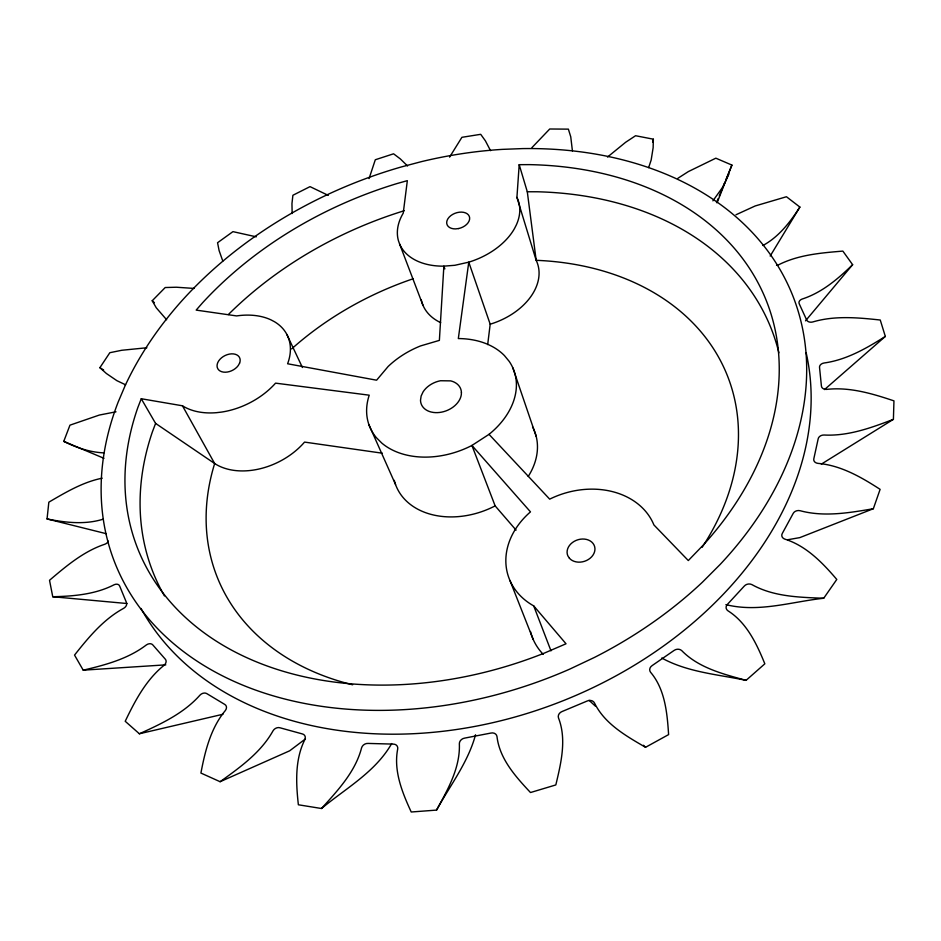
<?xml version="1.0" encoding="UTF-8"?>
<svg xmlns="http://www.w3.org/2000/svg" width="941" height="941" viewBox="0 0 941 941"><rect width="100%" height="100%" fill="white"/><g stroke="black" fill="none" stroke-linecap="round" stroke-linejoin="round"><path stroke-width="1.41" d="M607.521 157.041L625.612 142.291L635.575 135.727L653.348 139.186L653.136 147.737L651.172 159.994L648.643 167.604M572.422 150.925L570.752 136.821L568.376 129.14L549.732 128.999L531.924 147.631M821.34 464.125L893.409 419.333L893.95 400.866C872.425 393.644 849.676 386.833 826.727 389.386A5.199 3.846 -8.3 0 1 821.411 385.986L819.54 367.531A5.152 3.776 -8.6 0 1 824.01 363.003C846.418 359.944 866.508 348.311 885.328 336.431L880.258 320.022C857.921 317.599 834.62 315.447 812.753 321.963A5.023 3.599 -9.4 0 1 806.625 319.905L799.25 303.849A4.976 3.541 -9.7 0 1 802.167 299.038C821.858 292.698 838.031 278.865 852.628 264.692L842.865 251.106C821.211 252.894 798.674 254.74 778.96 264.621A4.846 3.376 -10.8 0 1 776.537 265.268M516.927 197.398L519.197 164.675L529.442 164.628A337.866 246.201 -21.4 0 1 703.28 545.051L688.306 560.554L653.913 524.949A77.221 61.306 -18 0 0 549.685 499.153L489.026 434.342A77.397 55.989 -21.4 0 0 509.199 361.368L504.458 355.616A77.397 55.989 -21.4 0 0 458.326 338.56L468.771 262.163A63.2 41.945 -19.4 0 0 514.456 228.628L516.303 225.005A63.2 41.945 -19.4 0 0 516.927 197.398L536.17 260.316A274.254 205.985 -21.4 0 1 702.127 547.321M106.11 533.653L47.05 518.938L48.838 502.176C65.623 492.378 82.902 482.039 102.169 478.193M487.685 344.594L490.19 324.198L468.771 262.163L454.856 265.291L443.87 266.15A63.2 41.945 -19.4 0 1 399.631 244.084L398.502 240.92A63.2 41.945 -19.4 0 1 403.23 213.16L407.335 180.66L397.137 183.519A337.866 246.201 -21.4 0 0 202.75 302.59L196.163 310.107L236.591 315.917A65.082 44.062 -26.4 0 1 270.996 319.881L274.407 321.681A65.082 44.062 -26.4 0 1 287.605 363.767L376.6 380.199L388.174 366.449A77.397 55.989 -21.4 0 1 420.592 345.912L439.376 340.383L443.87 266.15L444.858 268.891M652.689 142.032L653.348 139.186M369.06 178.602L375.306 159.747L393.573 153.806L400.325 158.911L407.547 165.981M475.534 734.768C468.112 762.386 450.127 785.394 436.553 810.095L411.229 812.001C402.23 792.522 393.373 770.726 397.714 748.907A5.564 4.599 -31.3 0 0 393.256 744.108L368.013 743.425A5.552 4.552 -32.2 0 0 361.567 747.895C355.357 771.843 337.666 790.628 321.493 808.507L298.368 804.778C295.956 783.1 294.78 759.658 304.849 739.614A5.493 4.399 -33.9 0 0 302.284 733.909L280.03 727.793A5.47 4.34 -34.3 0 0 273.019 730.828C260.904 752.577 239.908 767.468 220.112 781.712L200.915 773.055C205.079 751.094 210.725 728.111 225.322 710.561A5.375 4.164 -34.9 0 0 224.711 704.397L206.938 693.693A5.34 4.093 -34.9 0 0 199.915 695.187C183.789 713.36 161.134 723.923 139.374 733.768L125.212 721.277C135.01 700.822 146.078 679.79 164.052 665.311A5.234 3.905 -34.6 0 0 165.275 659.147L152.842 644.95A5.187 3.835 -34.4 0 0 146.314 644.973C128.047 658.923 105.239 665.028 83.208 670.168L74.539 655.089C88.548 637.386 103.51 619.249 123.659 608.333A5.058 3.658 -33.7 0 0 126.459 602.534L119.683 586.078A5.011 3.588 -33.4 0 0 114.037 584.796C95.229 594.453 73.563 596.229 52.755 596.735L49.52 580.291C66.223 566.059 83.643 551.32 104.757 544.263A4.893 3.423 -32.4 0 0 108.427 541.11M717.148 202.691L731.91 165.087L715.842 158.182L688.342 171.591L677.955 178.249M787.57 539.769L799.826 537.617L873.342 508.728L880.117 489.355C861.262 477.146 840.748 465.277 817.905 463.372A5.352 4.105 -7.9 0 1 813.836 458.702L818.164 438.882A5.317 4.035 -7.9 0 1 824.045 435.013C848.076 436.283 871.307 427.802 893.409 419.333M141.268 398.737L182.46 405.794A65.082 44.062 -26.4 0 0 216.465 412.676L221.441 412.099A65.082 44.062 -26.4 0 0 275.56 383.14L369.225 395.185A77.397 55.989 -21.4 0 0 376.412 437.706L381.858 443.14A77.397 55.989 -21.4 0 0 471.923 445.446L530.477 511.869A77.221 61.306 -18 0 0 533.712 605.898L566.023 643.785L544.404 653.078A337.866 246.201 -21.4 0 1 221.217 644.209A337.866 246.201 -21.4 0 1 137.88 407.429L141.268 398.737L155.594 423.403L152.324 432.048A332.232 245.519 -21.4 0 0 164.44 595.9M103.816 452.88C89.783 452.245 76.221 447.622 63.765 441.353L69.963 425.156L99.346 415.052L116.002 411.805M716.524 202.609L718.171 198.586M719.265 195.904L724.758 182.507M725.864 179.825L731.91 165.087M728.899 174.132L722.97 186.812L712.913 200.845M436.553 810.095C447.704 789.711 460.361 767.774 459.349 743.778A5.599 4.705 -27.8 0 1 464.631 738.12L490.908 733.063A5.599 4.729 -26.3 0 1 496.989 736.556C499.589 758.94 515.715 776.725 530.489 792.534L555.825 784.935C560.965 763.327 566.882 739.473 558.495 717.948A5.611 4.764 -21.5 0 1 562.106 711.514L587.219 700.998A5.611 4.764 -19.7 0 1 594.441 702.892C604.604 723.864 626.165 736.015 645.55 747.295L668.604 734.603C667.193 713.113 665.099 689.341 650.572 672.25A5.599 4.717 -15.2 0 1 652.207 665.546L674.015 650.49A5.587 4.681 -13.8 0 1 681.79 650.678C698.74 667.981 723.441 674.144 746.072 680.355L764.833 663.805C756.717 643.903 746.731 622.648 727.911 610.768A5.552 4.564 -10.8 0 1 727.464 604.322L744.284 586.09A5.54 4.505 -10 0 1 751.965 584.643C773.655 596.759 799.485 597.312 823.704 598.253L836.784 579.456C822.552 562.765 806.249 545.827 784.759 539.099A5.47 4.352 -8.5 0 1 782.347 533.359L793.11 513.551A5.446 4.282 -8.2 0 1 800.121 510.716C824.081 517.197 849.347 512.821 873.342 508.728M449.586 157.135L461.902 137.315L480.698 134.316L485.391 140.821L490.555 150.689M770.173 256.058L799.874 207.067L786.453 196.74L755.211 205.95L735.98 214.76M391.679 743.566C375.424 772.008 345.982 788.205 321.493 808.507M799.874 207.067C790.264 222.017 778.842 236.885 762.928 245.495M125.588 384.798L116.907 380.682L106.392 373.506L99.887 367.684L109.826 352.71L121.742 350.275L146.867 347.758M805.52 320.834L852.628 264.692M166.628 319.752L156.253 307.778L152.219 300.755L165.204 287.534L176.367 287.228L194.093 288.428M824.516 389.574L885.328 336.431M305.437 738.92L289.675 750.8L220.112 781.712M489.026 434.342L471.923 445.446L495.142 505.882L516.08 530.124M103.063 519.209C84.902 524.878 65.376 522.643 47.05 518.938M139.374 733.768L222.97 714.254M823.704 598.253C791.299 601.781 758.517 612.826 725.911 604.616M83.208 670.168L165.804 664.852M519.197 164.675L527.301 191.764L537.417 191.776A332.232 245.519 -21.4 0 1 778.889 352.828M52.755 596.735L126.929 603.522M382.399 453.209L304.555 442.094A62.729 43.98 -26.7 0 1 214.666 463.537L155.594 423.403M746.072 680.355C717.712 674.403 687.624 672.262 661.758 658.018M256.246 236.826L232.945 231.639L217.559 242.731L219.1 250.565L222.805 261.069M63.765 441.353L103.969 458.314M328.303 195.399L310.024 186.636L292.898 195.269L291.957 203.562L292.145 213.525M99.887 367.684L103.628 370.013M152.219 300.755L154.395 302.684M589.125 700.363L595.265 706.032M643.479 745.26L645.55 747.295M182.46 405.794L214.666 463.537A274.254 205.985 -21.4 0 0 352.64 684.789M286.864 334.467L302.414 367.508M369.025 424.944L395.538 484.509M509.975 580.55L533.159 639.351M533.712 605.898L550.991 650.854M399.631 244.084L423.015 305.378M512.798 367.766L536.194 436.377M527.301 191.764L536.17 260.316A60.965 41.957 -19.2 0 1 490.19 324.198M228.334 314.565A332.232 245.519 -21.4 0 1 404.277 210.713M291.651 348.911A274.254 205.985 -21.4 0 1 413.275 278.724M440.682 322.645A60.965 41.957 -19.2 0 1 421.321 300.038M532.535 426.873A74.445 55.648 -21.4 0 1 528.219 476.487M495.142 505.882A74.445 55.648 -21.4 0 1 394.279 480.333M543.228 654.348A73.998 60.471 -17.7 0 1 530.477 631.505M806.155 352.757A358.215 265.044 -21.4 0 1 557.66 702.856A358.215 265.044 -21.4 0 1 141.032 608.451M461.419 392.468L461.325 394.55A21.149 15.291 -21.4 0 1 433.448 412.452L431.013 411.993A21.149 15.291 -21.4 0 1 420.509 400.219L421.133 396.032L423.085 391.868A21.149 15.291 -21.4 0 1 440.494 380.74L450.727 380.882A21.149 15.291 -21.4 0 1 461.419 392.468M125.329 385.21L118.119 402.172A364.308 265.809 -21.4 0 0 207.361 667.569A364.308 265.809 -21.4 0 0 569.858 669.063L594.453 657.43A364.308 265.809 -21.4 0 0 702.445 582.173L720.183 564.412A364.308 265.809 -21.4 0 0 522.584 148.596L502.388 149.372A364.308 265.809 -21.4 0 0 421.274 161.676L401.207 166.98A364.308 265.809 -21.4 0 0 177.649 305.554C156.806 329.668 138.856 356.321 125.329 385.21M239.602 363.108L238.296 365.484A12.233 8.281 -26.3 0 1 218.794 370.025A12.233 8.281 -26.3 0 1 227.24 354.663A12.233 8.281 -26.3 0 1 239.602 363.108M458.49 228.569L455.491 228.91A11.868 7.869 -19.4 0 1 449.198 217.112A11.868 7.869 -19.4 0 1 468.465 214.96A11.868 7.869 -19.4 0 1 458.49 228.569M569.434 558.284L567.823 555.778A14.197 11.268 -18 0 1 582.514 539.017A14.197 11.268 -18 0 1 592.948 555.178A14.197 11.268 -18 0 1 569.434 558.284"/></g></svg>
